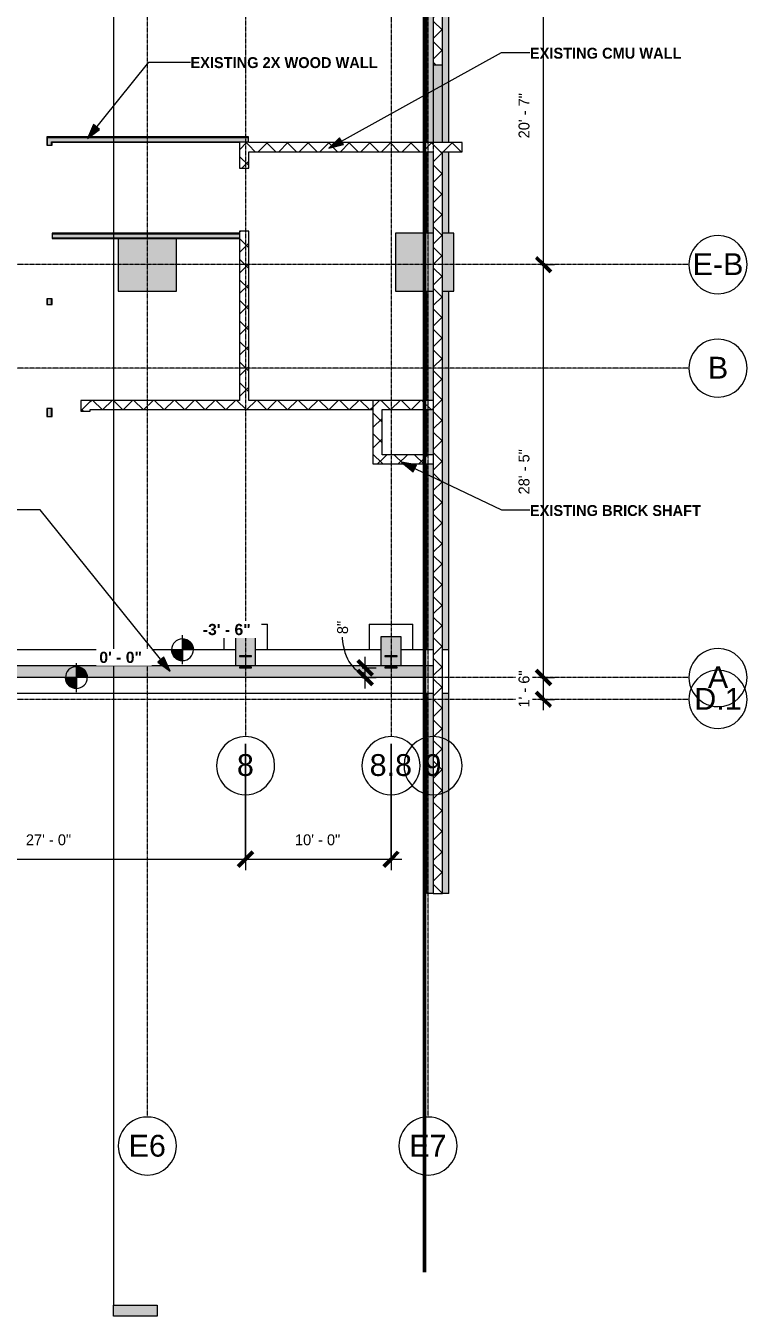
# Model space of a CAD drawing. Header units: inches. Extents: x -4066 to -1326, y 10241 to 12042.
# Drawn here: x -1921 to -1326, y 10291 to 11357 of the extents above; entities that cross this region are included whole.
import ezdxf

# ---------------------------------------------------------------- set-up
doc = ezdxf.new("R2010")
doc.units = ezdxf.units.IN
doc.header["$MEASUREMENT"] = 0
doc.linetypes.add('Grid Line 1_2_', pattern=[0.8749999999999999, 0.4999999999999999, -0.125, 0.125, -0.125])
for name, color, linetype, lineweight in [('A-ANNO-DIMS', 211, 'Continuous', 9), ('A-ANNO-DIMS-96', 211, 'Continuous', 9), ('A-DETL-WIDE', 214, 'Continuous', 50), ('A-WALL', 113, 'Continuous', 13), ('A-WALL-PATT', 111, 'Continuous', 20), ('G-ANNO-DIMS', 111, 'Continuous', 9), ('G-ANNO-SYMB', 111, 'Continuous', 9), ('G-ANNO-TEXT', 231, 'Continuous', 9), ('I-WALL', 2, 'Continuous', 13), ('S-COLS', 52, 'Continuous', 13), ('S-FNDN', 32, 'Continuous', 13), ('S-GRID', 1, 'Continuous', 9), ('S-GRID-IDEN', 1, 'Continuous', 9)]:
    doc.layers.add(name, color=color, linetype=linetype, lineweight=lineweight)
doc.styles.add('Arial', font='arial.ttf', dxfattribs={"height": 17.99999999999998})
doc.styles.add('Arial_B', font='arialbd.ttf', dxfattribs={"height": 9.285714285714281})
doc.styles.add('Century Gothic', font='', dxfattribs={"height": 8.999999999999991})
doc.styles.add('Century Gothic_B', font='', dxfattribs={"height": 8.999999999999991})
doc.styles.get('Century Gothic').set_extended_font_data('Century Gothic')
doc.styles.get('Century Gothic_B').set_extended_font_data('Century Gothic', bold=True)
doc.dimstyles.new('OD__1_16__Tol__', dxfattribs={"dimscale": 12, "dimtxt": 9.39751442745773, "dimasz": 1, "dimexe": 0.75, "dimexo": 0.5000000000000001, "dimgap": 0.75, "dimtad": 1, "dimdec": 4, "dimrnd": 0.0625, "dimzin": 3, "dimdsep": 46, "dimlunit": 4, "dimtxsty": 'Century Gothic', "dimblk1": 'OBLIQUE', "dimblk2": 'OBLIQUE', "dimsah": 1, "dimcen": 0.09, "dimdle": 0.75, "dimazin": 0, "dimtfac": 1, "dimtdec": 4, "dimtix": 1, "dimtmove": 0, "dimatfit": 3, "dimfxl": 1, "dimtvp": 1, "dimtfill": 1, "dimfrac": 2, "dimtolj": 1, "dimtzin": 0, "dimarcsym": 2})
doc.dimstyles.new('OD__1_16__Tol___1', dxfattribs={"dimscale": 12, "dimtxt": 9.39751442745773, "dimasz": 1, "dimexe": 0.75, "dimexo": 0.5000000000000001, "dimgap": 0.75, "dimtad": 1, "dimdec": 4, "dimrnd": 0.0625, "dimzin": 3, "dimdsep": 46, "dimlunit": 4, "dimtxsty": 'Century Gothic', "dimblk1": 'OBLIQUE', "dimblk2": 'OBLIQUE', "dimsah": 1, "dimcen": 0.09, "dimdle": 0.75, "dimazin": 0, "dimtfac": 1, "dimtdec": 4, "dimtix": 1, "dimtmove": 1, "dimatfit": 3, "dimfxl": 1, "dimtvp": 1, "dimtfill": 1, "dimfrac": 2, "dimtolj": 1, "dimtzin": 0, "dimarcsym": 2})
pattern_1 = [(0, (0, 0), (30.72, 7.68), [1.267, -21.773, 1.267, -21.773, -122.88]), (0, (0, 0), (30.72, 7.68), [-46.08, 1.267, -44.813, 1.267, -21.773, -53.76]), (0, (0, 0), (30.72, 7.68), [-115.2, 1.267, -14.093, 1.267, -37.133]), (120, (11.52, 3.84), (-22.01107510106448, 22.76430040425796), [1.267, -21.773, 1.267, -21.773, -122.88]), (120, (11.52, 3.84), (-22.01107510106448, 22.76430040425796), [-46.07999999999999, 1.267, -44.813, 1.267, -21.773, -53.75999999999999]), (120, (11.52, 3.84), (-22.01107510106448, 22.76430040425796), [-115.2, 1.267, -14.093, 1.267, -37.133]), (240, (15.36, 19.2), (-8.708924898935503, -30.44430040425795), [1.267, -21.773, 1.267, -21.773, -122.88]), (240, (15.36, 19.2), (-8.708924898935503, -30.44430040425795), [-46.08, 1.267, -44.813, 1.267, -21.773, -53.76]), (240, (15.36, 19.2), (-8.708924898935503, -30.44430040425795), [-115.2, 1.267, -14.093, 1.267, -37.133])]
pattern_2 = [(45, (0, 0), (-8.485281374238571, 8.485281374238571), []), (135, (0, 0), (-8.485281374238571, -8.48528137423857), [])]

# ---------------------------------------------------------------- blocks, each defined once
blk = doc.blocks.new('W-Wide Flange-Column - W10X49-V9-STRUCTURAL SCHEMATIC - 1ST FLOOR')
at = {"layer": 'S-COLS', "lineweight": 9}
h = blk.add_hatch(dxfattribs=at)
h.set_pattern_fill('FP_20', color=256, style=0, pattern_type=2)
h.set_pattern_definition([(45, (1740.203, -10831.386), (-9.503515139147199, 9.503515139147199), []), (45, (1740.203, -10816.986), (-9.503515139147199, 9.503515139147199), [])])
h.paths.add_polyline_path([(-5.000000000001932, -4.990234374990052), (4.999999999996816, -4.990234374990222), (4.99999999999818, -4.431640624990165), (0.8613281249982946, -4.431640624990165), (0.3724300770684294, -4.22913242291986), (0.1699218749979536, -3.740234374990336), (0.1699218749979536, 3.740234375009947), (0.3724300770684294, 4.229132422939471), (0.8613281249999999, 4.431640625009776), (4.999999999997839, 4.431640625009776), (4.999999999997839, 4.990234375009833), (-5.000000000002273, 4.990234375010004), (-5.000000000002273, 4.431640625009947), (-0.8613281250010231, 4.431640625009776), (-0.3724300770721811, 4.229132422939471), (-0.1699218750020463, 3.740234375009947), (-0.1789256078279777, -3.761971308889599), (-0.3724300770721811, -4.22913242291986), (-0.8613281250017052, -4.431640624990165), (-5.000000000001932, -4.431640624989995)], flags=0)
for p, q in [((4.999999999999993, 4.990234374999829), (-5.000000000000004, 4.990234374999829)), ((-5.000000000000004, 4.990234374999829), (-5.000000000000004, 4.431640624999829)), ((-5.000000000000004, 4.431640624999829), (-0.8613281250000152, 4.431640624999829)), ((-0.169921875000006, 3.740234374999829), (-0.1699218750000061, -3.740234375000158)), ((0.169921874999994, -3.740234375000171), (0.1699218749999939, 3.740234374999825)), ((0.8613281249999939, 4.431640624999829), (4.999999999999993, 4.431640624999829)), ((4.999999999999993, 4.431640624999829), (4.999999999999993, 4.990234374999829)), ((-0.8613281250000059, -4.431640625000166), (-5.000000000000004, -4.431640625000166)), ((-5.000000000000004, -4.431640625000166), (-5.000000000000004, -4.990234375000167)), ((-5.000000000000004, -4.990234375000167), (4.999999999999993, -4.990234375000167)), ((4.999999999999993, -4.431640625000166), (0.8613281249999979, -4.431640625000167)), ((4.999999999999993, -4.990234375000167), (4.999999999999993, -4.431640625000166))]:
    blk.add_line(p, q, dxfattribs=at)
for centre, radius, start, end in [((-0.8613281250000059, 3.74023437499983), 0.6914062500000004, 2.671665932429354e-13, 90.00000000000081), ((0.8613281249999937, 3.74023437499983), 0.6914062499999992, 90.00000000000034, 180.0000000000004), ((-0.8613281250000059, -3.740234375000167), 0.6914062499999992, 269.9999999999999, 8.333053265434414e-13), ((0.8613281249999937, -3.740234375000167), 0.6914062500000004, 180.0000000000004, 270.0000000000001)]:
    blk.add_arc(centre, radius, start, end, dxfattribs=at)
blk = doc.blocks.new('W-Wide Flange-Column - W10X49-V11-STRUCTURAL SCHEMATIC - 1ST FLOOR')
at = {"layer": 'S-COLS', "lineweight": 9}
h = blk.add_hatch(dxfattribs=at)
h.set_pattern_fill('FP_22', color=256, style=0, pattern_type=2)
h.set_pattern_definition([(45, (1620.203, -10831.386), (-9.503515139147199, 9.503515139147199), []), (45, (1620.203, -10816.986), (-9.503515139147199, 9.503515139147199), [])])
h.paths.add_polyline_path([(-5.000000000001591, -4.99023437498971), (4.999999999996134, -4.99023437498971), (4.999999999998521, -4.431640624989654), (0.8613281249976125, -4.431640624989654), (0.3724300770680883, -4.229132422919348), (0.1699218749982947, -3.740234374989825), (0.1699218749982947, 3.740234375010459), (0.3724300770684294, 4.229132422939982), (0.8613281249999999, 4.431640625010288), (4.99999999999818, 4.431640625010288), (4.99999999999818, 4.990234375010345), (-5.000000000001932, 4.990234375010345), (-5.000000000001932, 4.431640625010288), (-0.861328125000682, 4.431640625010288), (-0.3724300770721811, 4.229132422939982), (-0.1699218750017053, 3.740234375010459), (-0.1699218750017053, -3.740234374989825), (-0.3724300770721811, -4.229132422919348), (-0.8613281250020463, -4.431640624989654), (-5.000000000001591, -4.431640624989654)], flags=0)
for p, q in [((4.999999999999993, 4.990234374999829), (-5.000000000000004, 4.990234374999829)), ((-5.000000000000004, 4.990234374999829), (-5.000000000000004, 4.431640624999829)), ((-5.000000000000004, 4.431640624999829), (-0.8613281250000152, 4.431640624999829)), ((-0.169921875000006, 3.740234374999829), (-0.1699218750000061, -3.740234375000158)), ((0.169921874999994, -3.740234375000171), (0.1699218749999939, 3.740234374999825)), ((0.8613281249999939, 4.431640624999829), (4.999999999999993, 4.431640624999829)), ((4.999999999999993, 4.431640624999829), (4.999999999999993, 4.990234374999829)), ((-0.8613281250000059, -4.431640625000166), (-5.000000000000004, -4.431640625000166)), ((-5.000000000000004, -4.431640625000166), (-5.000000000000004, -4.990234375000167)), ((-5.000000000000004, -4.990234375000167), (4.999999999999993, -4.990234375000167)), ((4.999999999999993, -4.431640625000166), (0.8613281249999979, -4.431640625000167)), ((4.999999999999993, -4.990234375000167), (4.999999999999993, -4.431640625000166))]:
    blk.add_line(p, q, dxfattribs=at)
for centre, radius, start, end in [((-0.8613281250000059, 3.74023437499983), 0.6914062500000004, 2.671665932429354e-13, 90.00000000000081), ((0.8613281249999937, 3.74023437499983), 0.6914062499999992, 90.00000000000034, 180.0000000000004), ((-0.8613281250000059, -3.740234375000167), 0.6914062499999992, 269.9999999999999, 8.333053265434414e-13), ((0.8613281249999937, -3.740234375000167), 0.6914062500000004, 180.0000000000004, 270.0000000000001)]:
    blk.add_arc(centre, radius, start, end, dxfattribs=at)
blk = doc.blocks.new('Grid - Grid Head - Circle-50561-STRUCTURAL SCHEMATIC - 1ST FLOOR')
at = {"layer": 'S-GRID-IDEN'}
for centre, start, end in [((3.326430646399931e-61, -4.078299540852453e-18), 359.9999999999996, 179.9999999999998), ((-3.063147132161011e-60, 3.755506388259091e-17), 179.9999999999998, 359.9999999999993)]:
    blk.add_arc(centre, 0.2500000000000002, start, end, dxfattribs=at)
blk = doc.blocks.new('Section - 3_32_ x 3_8_-54337-STRUCTURAL SCHEMATIC - 1ST FLOOR')
at = {"layer": 'G-ANNO-SYMB'}
blk.add_hatch(color=256, dxfattribs=at).paths.add_polyline_path([(-3.058655892988276e-44, 0.3749999999999998), (0, 0), (-0.09374999999999996, 0), (-0.09374999999999996, 0.3749999999999998)], flags=0)
for p, q in [((-3.058655892988276e-44, 0.3749999999999998), (-0.09374999999999996, 0.3749999999999998)), ((-0.09374999999999996, 0.3749999999999998), (-0.09374999999999996, 0)), ((0, 0), (-3.058655892988276e-44, 0.3749999999999998)), ((-0.09374999999999996, 0), (0, 0))]:
    blk.add_line(p, q, dxfattribs=at)
blk = doc.blocks.new('DIMBLOCK6-STRUCTURAL SCHEMATIC - 1ST FLOOR')
at = {"layer": 'A-ANNO-DIMS-96', "lineweight": 50}
for p, q in [((-1494.464750895731, 10818.39539013941), (-1500.464750895731, 10824.39539013941)), ((-1494.464750895731, 10818.39539013941), (-1488.464750895731, 10812.39539013941)), ((-1494.464750895731, 10800.3953901394), (-1500.464750895731, 10806.3953901394)), ((-1494.464750895731, 10800.3953901394), (-1488.464750895731, 10794.3953901394))]:
    blk.add_line(p, q, dxfattribs=at)
at = {"layer": 'A-ANNO-DIMS-96'}
for p, q in [((-1496.95003226997, 10818.39539013941), (-1485.464750895731, 10818.39539013941)), ((-1494.464750895731, 10818.39539013941), (-1496.95003226997, 10818.39539013941)), ((-1494.464750895731, 10791.3953901394), (-1494.464750895731, 10818.39539013941)), ((-1496.95003226997, 10800.3953901394), (-1485.464750895731, 10800.3953901394)), ((-1494.464750895731, 10800.3953901394), (-1496.95003226997, 10800.3953901394))]:
    blk.add_line(p, q, dxfattribs=at)
at = {"layer": 'A-ANNO-DIMS-96', "color": 0, "insert": (-1515.000588122188, 10793.65828264581), "char_height": 8.999999999999998, "width": 37.76905798463964, "attachment_point": 1, "rotation": 89.99999999999963, "line_spacing_factor": 0.9845015114479527, "style": 'Century Gothic', "bg_fill": 3, "box_fill_scale": 1.25, "bg_fill_color": 256, "bg_fill_true_color": 13158600, "bg_fill_transparency": 0}
blk.add_mtext('1\' - 6"', dxfattribs=at)
blk = doc.blocks.new('_Oblique')
at = {"color": 0, "linetype": 'ByBlock', "lineweight": -2}
blk.add_line((-0.5, -0.5), (0.5, 0.5), dxfattribs=at)
blk = doc.blocks.new('DIMBLOCK7-STRUCTURAL SCHEMATIC - 1ST FLOOR')
at = {"layer": 'A-ANNO-DIMS-96', "lineweight": 50}
for p, q in [((-1494.464750895729, 11159.39539013941), (-1500.464750895729, 11165.39539013941)), ((-1494.464750895729, 11159.39539013941), (-1488.464750895729, 11153.39539013941)), ((-1494.464750895731, 10818.39539013941), (-1500.464750895731, 10824.39539013941)), ((-1494.464750895731, 10818.39539013941), (-1488.464750895731, 10812.39539013941))]:
    blk.add_line(p, q, dxfattribs=at)
at = {"layer": 'A-ANNO-DIMS-96'}
for p, q in [((-1496.950032269967, 11159.39539013941), (-1485.464750895729, 11159.39539013941)), ((-1494.464750895729, 11159.39539013941), (-1496.950032269967, 11159.39539013941)), ((-1494.464750895731, 10818.39539013941), (-1494.464750895729, 11159.39539013941)), ((-1496.95003226997, 10818.39539013941), (-1485.464750895731, 10818.39539013941)), ((-1494.464750895731, 10818.39539013941), (-1496.95003226997, 10818.39539013941))]:
    blk.add_line(p, q, dxfattribs=at)
at = {"layer": 'A-ANNO-DIMS-96', "color": 0, "insert": (-1515.000588122187, 10969.65286059747), "char_height": 8.999999999999998, "width": 46.18207090064941, "attachment_point": 1, "rotation": 89.99999999999963, "line_spacing_factor": 0.9845015114479527, "style": 'Century Gothic', "bg_fill": 3, "box_fill_scale": 1.25, "bg_fill_color": 256, "bg_fill_true_color": 13158600, "bg_fill_transparency": 0}
blk.add_mtext('28\' - 5"', dxfattribs=at)
blk = doc.blocks.new('DIMBLOCK8-STRUCTURAL SCHEMATIC - 1ST FLOOR')
at = {"layer": 'A-ANNO-DIMS-96', "lineweight": 50}
for p, q in [((-1494.464750895727, 11406.3953901394), (-1500.464750895727, 11412.3953901394)), ((-1494.464750895727, 11406.3953901394), (-1488.464750895727, 11400.3953901394)), ((-1494.464750895729, 11159.39539013941), (-1500.464750895729, 11165.39539013941)), ((-1494.464750895729, 11159.39539013941), (-1488.464750895729, 11153.39539013941))]:
    blk.add_line(p, q, dxfattribs=at)
at = {"layer": 'A-ANNO-DIMS-96'}
for p, q in [((-1494.464750895729, 11159.39539013941), (-1494.464750895727, 11415.3953901394)), ((-1496.950032269966, 11406.3953901394), (-1485.464750895727, 11406.3953901394)), ((-1494.464750895727, 11406.3953901394), (-1496.950032269966, 11406.3953901394)), ((-1496.950032269967, 11159.39539013941), (-1485.464750895729, 11159.39539013941)), ((-1494.464750895729, 11159.39539013941), (-1496.950032269967, 11159.39539013941))]:
    blk.add_line(p, q, dxfattribs=at)
at = {"layer": 'A-ANNO-DIMS-96', "color": 0, "insert": (-1515.000588122185, 11263.65286059747), "char_height": 8.999999999999998, "width": 46.18207090064941, "attachment_point": 1, "rotation": 89.99999999999963, "line_spacing_factor": 0.9845015114479527, "style": 'Century Gothic', "bg_fill": 3, "box_fill_scale": 1.25, "bg_fill_color": 256, "bg_fill_true_color": 13158600, "bg_fill_transparency": 0}
blk.add_mtext('20\' - 7"', dxfattribs=at)
blk = doc.blocks.new('DIMBLOCK33-STRUCTURAL SCHEMATIC - 1ST FLOOR')
at = {"layer": 'A-ANNO-DIMS-96'}
for p, q in [((-2064.20325386436, 10763.69705680641), (-2064.20325386436, 10659.41574586703)), ((-2064.20325386436, 10668.41574586703), (-2064.20325386436, 10763.69705680641)), ((-1740.20325386436, 10763.69705680641), (-1740.20325386436, 10659.41574586703)), ((-1740.20325386436, 10668.41574586703), (-1740.20325386436, 10763.69705680641)), ((-2064.20325386436, 10668.41574586703), (-1740.20325386436, 10668.41574586703))]:
    blk.add_line(p, q, dxfattribs=at)
at = {"layer": 'A-ANNO-DIMS-96', "lineweight": 50}
for p, q in [((-2064.20325386436, 10668.41574586703), (-2070.20325386436, 10662.41574586703)), ((-2064.20325386436, 10668.41574586703), (-2058.20325386436, 10674.41574586703)), ((-1740.20325386436, 10668.41574586703), (-1746.20325386436, 10662.41574586703)), ((-1740.20325386436, 10668.41574586703), (-1734.20325386436, 10674.41574586703))]:
    blk.add_line(p, q, dxfattribs=at)
at = {"layer": 'A-ANNO-DIMS-96', "color": 0, "insert": (-1921.445783406297, 10688.95158309349), "char_height": 8.999999999999998, "width": 46.18207090064941, "attachment_point": 1, "line_spacing_factor": 0.9845015114479527, "style": 'Century Gothic', "bg_fill": 3, "box_fill_scale": 1.25, "bg_fill_color": 256, "bg_fill_true_color": 13158600, "bg_fill_transparency": 0}
blk.add_mtext('27\' - 0"', dxfattribs=at)
blk = doc.blocks.new('DIMBLOCK34-STRUCTURAL SCHEMATIC - 1ST FLOOR')
at = {"layer": 'A-ANNO-DIMS-96'}
for p, q in [((-1740.20325386436, 10763.69705680641), (-1740.20325386436, 10659.41574586703)), ((-1740.20325386436, 10668.41574586703), (-1740.20325386436, 10763.69705680641)), ((-1620.20325386436, 10763.69705680641), (-1620.20325386436, 10659.41574586703)), ((-1620.20325386436, 10668.41574586703), (-1620.20325386436, 10763.69705680641)), ((-1740.20325386436, 10668.41574586703), (-1611.20325386436, 10668.41574586703))]:
    blk.add_line(p, q, dxfattribs=at)
at = {"layer": 'A-ANNO-DIMS-96', "lineweight": 50}
for p, q in [((-1740.20325386436, 10668.41574586703), (-1746.20325386436, 10662.41574586703)), ((-1740.20325386436, 10668.41574586703), (-1734.20325386436, 10674.41574586703)), ((-1620.20325386436, 10668.41574586703), (-1626.20325386436, 10662.41574586703)), ((-1620.20325386436, 10668.41574586703), (-1614.20325386436, 10674.41574586703))]:
    blk.add_line(p, q, dxfattribs=at)
at = {"layer": 'A-ANNO-DIMS-96', "color": 0, "insert": (-1699.445783406297, 10688.95158309349), "char_height": 8.999999999999998, "width": 46.18207090064941, "attachment_point": 1, "line_spacing_factor": 0.9845015114479527, "style": 'Century Gothic', "bg_fill": 3, "box_fill_scale": 1.25, "bg_fill_color": 256, "bg_fill_true_color": 13158600, "bg_fill_transparency": 0}
blk.add_mtext('10\' - 0"', dxfattribs=at)
blk = doc.blocks.new('Spot Elevations - Spot Elevation - Target Filled 2-1621861-STRUCTURAL SCHEMATIC - 1ST FLOOR')
at = {"layer": 'G-ANNO-DIMS'}
h = blk.add_hatch(color=256, dxfattribs=at)
edge = h.paths.add_edge_path(flags=0)
edge.add_line((1.249000902703301e-16, 0), (-0.09374999999999985, 0))
edge.add_arc((5.724587470723462e-16, -3.434752482434078e-16), 0.09375000000000037, 90.00000000000063, 180.0000000000002, ccw=False)
edge.add_line((1.249000902703301e-16, 0.09375000000000007), (1.249000902703301e-16, 0))
h = blk.add_hatch(color=256, dxfattribs=at)
edge = h.paths.add_edge_path(flags=0)
edge.add_line((1.249000902703301e-16, 0), (0.09375000000000029, 0))
edge.add_arc((2.289834988289385e-16, 6.245004513516504e-17), 0.09374999999999996, 269.99999999999955, 359.99999999999966, ccw=False)
edge.add_line((1.249000902703301e-16, -0.09375), (1.249000902703301e-16, 0))
for p, q in [((-2.706168622523819e-16, 0.1243846875261664), (-2.706168622523819e-16, -0.125)), ((0.1250000000000001, 7.067913962433002e-16), (-0.1249999999999998, 7.067913962433002e-16)), ((-0.09374999999999985, 0), (1.249000902703301e-16, 0)), ((1.249000902703301e-16, 0), (1.249000902703301e-16, 0.09375000000000007)), ((1.249000902703301e-16, 0), (1.249000902703301e-16, -0.09375)), ((0.09375000000000029, 0), (1.249000902703301e-16, 0))]:
    blk.add_line(p, q, dxfattribs=at)
blk.add_circle((1.249000902703301e-16, 0), 0.09375000000000007, dxfattribs=at)
for centre, radius, start, end in [((5.724587470723462e-16, -3.434752482434078e-16), 0.09375000000000037, 90.00000000000026, 179.9999999999999), ((2.289834988289385e-16, 6.245004513516504e-17), 0.09374999999999996, 269.9999999999992, 359.9999999999993)]:
    blk.add_arc(centre, radius, start, end, dxfattribs=at)
blk = doc.blocks.new('DIMBLOCK37-STRUCTURAL SCHEMATIC - 1ST FLOOR')
at = {"layer": 'A-ANNO-DIMS-96', "lineweight": 50}
for p, q in [((-1641.45899463119, 10826.39539013941), (-1647.45899463119, 10832.39539013941)), ((-1641.45899463119, 10826.39539013941), (-1635.45899463119, 10820.39539013941)), ((-1641.45899463119, 10818.39539013941), (-1647.45899463119, 10824.39539013941)), ((-1641.45899463119, 10818.39539013941), (-1635.45899463119, 10812.39539013941))]:
    blk.add_line(p, q, dxfattribs=at)
at = {"layer": 'A-ANNO-DIMS-96'}
for p, q in [((-1643.944276005428, 10826.39539013941), (-1632.45899463119, 10826.39539013941)), ((-1641.45899463119, 10826.39539013941), (-1643.944276005428, 10826.39539013941)), ((-1641.45899463119, 10809.39539013941), (-1641.45899463119, 10835.39539013941)), ((-1643.944276005428, 10818.39539013941), (-1632.45899463119, 10818.39539013941)), ((-1641.45899463119, 10818.39539013941), (-1643.944276005428, 10818.39539013941))]:
    blk.add_line(p, q, dxfattribs=at)
blk.add_ellipse((-1641.45899463119, 10854.2839403772), major_axis=(3.559866375080408e-13, 31.88855023779251), ratio=0.596664450911803, start_param=1.570796326794903, end_param=3.141592653589794, dxfattribs=at)
at = {"layer": 'A-ANNO-DIMS-96', "color": 0, "insert": (-1664.637834839793, 10854.2839403772), "char_height": 8.999999999999998, "width": 13.06702006103646, "attachment_point": 1, "rotation": 89.99999999999963, "line_spacing_factor": 0.9845015114479527, "style": 'Century Gothic', "bg_fill": 3, "box_fill_scale": 1.25, "bg_fill_color": 256, "bg_fill_true_color": 13158600, "bg_fill_transparency": 0}
blk.add_mtext('8"', dxfattribs=at)

msp = doc.modelspace()

# ---------------------------------------------------------------- hatches: boundary and pattern name
at = {"layer": 'A-WALL'}
msp.add_hatch(color=7, dxfattribs=at).paths.add_polyline_path([(-1582.693718291248, 11260.2703901394), (-1577.82825386437, 11260.2703901394), (-1577.82825386437, 11324.3953901394), (-1585.45325386437, 11324.3953901394), (-1585.45325386437, 11260.2703901394)], flags=0)
at = {"layer": 'A-WALL-PATT', "lineweight": 9}
h = msp.add_hatch(dxfattribs=at)
h.set_pattern_fill('FP_1', style=0, pattern_type=2)
h.set_pattern_definition(pattern_2)
h.paths.add_polyline_path([(-1577.828253864374, 10640.1453901394), (-1577.82825386437, 11252.6453901394), (-1585.45325386437, 11252.6453901394), (-1585.453253864374, 10640.1453901394)], flags=0)
h.paths.add_polyline_path([(-1585.45325386437, 11324.3953901394), (-1577.82825386437, 11324.3953901394), (-1577.828253864366, 11790.14539013938), (-1585.453253864365, 11790.1453901394), (-1585.453253864369, 11378.39539013941)], flags=0)
h = msp.add_hatch(dxfattribs=at)
h.set_pattern_fill('FP_10', style=0, pattern_type=2)
h.set_pattern_definition(pattern_1)
h.paths.add_polyline_path([(-1904.203253864365, 11264.3953901394), (-1737.703253864363, 11264.3953901394), (-1737.703253864363, 11264.8953901394), (-1904.203253864365, 11264.8953901394)], flags=0)
h = msp.add_hatch(dxfattribs=at)
h.set_pattern_fill('FP_10', style=0, pattern_type=2)
h.set_pattern_definition(pattern_1)
h.paths.add_polyline_path([(-1903.703253864365, 11033.8953901394), (-1903.703253864365, 11040.47821201099), (-1904.203253864365, 11040.47821201099), (-1904.203253864365, 11033.8953901394)], flags=0)
h.paths.add_polyline_path([(-1904.203253864365, 11126.47821201099), (-1903.703253864365, 11126.47821201099), (-1903.703253864365, 11131.1453901394), (-1904.203253864365, 11131.1453901394), (-1904.203253864365, 11128.77480616342)], flags=0)
h.paths.add_polyline_path([(-1903.703253864365, 11258.14539013939), (-1903.703253864365, 11264.3953901394), (-1904.203253864365, 11264.3938841153), (-1904.203253864365, 11258.1453901394)], flags=0)
h = msp.add_hatch(dxfattribs=at)
h.set_pattern_fill('FP_10', style=0, pattern_type=2)
h.set_pattern_definition(pattern_1)
h.paths.add_polyline_path([(-1900.203253864367, 11260.3953901394), (-1745.203253864361, 11260.3953901394), (-1745.203253864361, 11260.8953901394), (-1900.203253864367, 11260.8953901394)], flags=0)
h = msp.add_hatch(dxfattribs=at)
h.set_pattern_fill('FP_1', style=0, pattern_type=2)
h.set_pattern_definition(pattern_2)
h.paths.add_polyline_path([(-1737.578253864363, 11047.27817900821), (-1737.578253864361, 11187.1453901394), (-1745.203253864362, 11187.1453901394), (-1745.203253864363, 11047.27817900821)], flags=0)
h.paths.add_polyline_path([(-1745.203253864361, 11239.1453901394), (-1737.578253864361, 11239.1453901394), (-1737.578253864361, 11260.3953901394), (-1745.203253864361, 11260.3953901394), (-1745.203253864361, 11252.6453901394)], flags=0)
h = msp.add_hatch(dxfattribs=at)
h.set_pattern_fill('FP_1', style=0, pattern_type=2)
h.set_pattern_definition(pattern_2)
h.paths.add_polyline_path([(-1737.578253864361, 11252.6453901394), (-1561.390753864361, 11252.6453901394), (-1561.390753864361, 11260.2703901394), (-1737.578253864361, 11260.2703901394)], flags=0)
h = msp.add_hatch(dxfattribs=at)
h.set_pattern_fill('FP_10', style=0, pattern_type=2)
h.set_pattern_definition(pattern_1)
h.paths.add_polyline_path([(-1845.203253864361, 11184.8953901394), (-1745.203253864362, 11184.8953901394), (-1745.203253864362, 11185.3953901394), (-1899.703253864365, 11185.39539013941), (-1899.703253864365, 11184.8953901394)], flags=0)
h = msp.add_hatch(dxfattribs=at)
h.set_pattern_fill('FP_10', style=0, pattern_type=2)
h.set_pattern_definition(pattern_1)
h.paths.add_polyline_path([(-1797.20325386436, 11180.8953901394), (-1745.203253864362, 11180.8953901394), (-1745.203253864362, 11181.3953901394), (-1899.703253864365, 11181.3953901394), (-1899.703253864365, 11180.8953901394), (-1845.203253864361, 11180.8953901394)], flags=0)
h = msp.add_hatch(dxfattribs=at)
h.set_pattern_fill('FP_1', style=0, pattern_type=2)
h.set_pattern_definition(pattern_2)
h.paths.add_polyline_path([(-1875.978094883608, 11038.3953901394), (-1868.353094883608, 11038.3953901394), (-1868.353094883608, 11047.27817900821), (-1875.978094883608, 11047.27817900821), (-1875.978094883608, 11039.65317900821)], flags=0)
h = msp.add_hatch(dxfattribs=at)
h.set_pattern_fill('FP_1', style=0, pattern_type=2)
h.set_pattern_definition(pattern_2)
h.paths.add_polyline_path([(-1635.203253864375, 11039.65317900821), (-1635.203253864375, 11047.27817900821), (-1868.353094883608, 11047.27817900821), (-1868.353094883608, 11039.65317900821), (-1794.431508634281, 11039.65317900821)], flags=0)
h = msp.add_hatch(dxfattribs=at)
h.set_pattern_fill('FP_1', style=0, pattern_type=2)
h.set_pattern_definition(pattern_2)
h.paths.add_polyline_path([(-1635.203253864376, 10994.77817900821), (-1627.578253864375, 10994.77817900821), (-1627.578253864375, 11047.27817900821), (-1635.203253864373, 11047.27817900821), (-1635.203253864375, 11039.65317900821)], flags=0)
h = msp.add_hatch(dxfattribs=at)
h.set_pattern_fill('FP_1', style=0, pattern_type=2)
h.set_pattern_definition(pattern_2)
h.paths.add_polyline_path([(-1627.578253864375, 11039.65317900821), (-1585.453253864372, 11039.65317900822), (-1585.453253864372, 11047.2781790082), (-1627.578253864375, 11047.27817900821)], flags=0)
h = msp.add_hatch(dxfattribs=at)
h.set_pattern_fill('FP_1', style=0, pattern_type=2)
h.set_pattern_definition(pattern_2)
h.paths.add_polyline_path([(-1585.453253864372, 10994.77817900821), (-1585.453253864372, 11002.40317900821), (-1627.578253864375, 11002.40317900821), (-1627.578253864375, 10994.77817900821), (-1585.685591265553, 10994.77817900821)], flags=0)
at = {"layer": 'G-ANNO-TEXT'}
for points in [[(-1870.686364303379, 11263.59980943514), (-1860.66330605755, 11270.93990740731), (-1865.676190224965, 11274.96804986822)], [(-1671.53709119635, 11255.50744685629), (-1659.48085035305, 11258.50507784903), (-1662.594895848282, 11264.13159186883)], [(-1611.4426703108, 10996.29419855891), (-1602.004357476043, 10988.21601895744), (-1599.229761826302, 10994.01744622509)]]:
    msp.add_hatch(color=256, dxfattribs=at).paths.add_polyline_path(points, flags=0)
at = {"layer": 'I-WALL'}
for points in [[(-1745.203253864362, 11260.8953901394), (-1737.703253864363, 11260.91966198406), (-1737.703253864363, 11264.3953901394), (-1903.703253864365, 11264.3953901394), (-1903.703253864365, 11260.8953901394), (-1794.43150863428, 11260.8953901394)], [(-1794.43150863428, 11181.3953901394), (-1745.203253864362, 11181.3953901394), (-1745.203253864362, 11184.8953901394), (-1899.703253864365, 11184.8953901394), (-1899.703253864365, 11181.3953901394), (-1797.20325386436, 11181.3953901394)]]:
    msp.add_hatch(color=161, dxfattribs=at).paths.add_polyline_path(points, flags=0)
h = msp.add_hatch(color=161, dxfattribs=at)
h.paths.add_polyline_path([(-1900.203253864365, 11033.8953901394), (-1900.203253864365, 11040.47821201099), (-1903.703253864365, 11040.47821201099), (-1903.703253864365, 11033.8953901394)], flags=0)
h.paths.add_polyline_path([(-1900.203253864365, 11126.47821201099), (-1900.203253864365, 11131.1453901394), (-1903.703253864365, 11131.1453901394), (-1903.703253864365, 11126.47821201099)], flags=0)
h.paths.add_polyline_path([(-1900.203253864367, 11258.14539013939), (-1900.203253864367, 11260.8953901394), (-1903.703253864365, 11260.8953901394), (-1903.703253864365, 11258.14539013939)], flags=0)
at = {"layer": 'S-FNDN'}
h = msp.add_hatch(color=7, dxfattribs=at)
h.paths.add_polyline_path([(-1585.453253864374, 10640.1453901394), (-1585.453253864373, 10805.39539013942), (-1590.640753864373, 10805.39539013942), (-1590.640753864375, 10640.1453901394)], flags=0)
h.paths.add_polyline_path([(-1572.640753864374, 10640.1453901394), (-1572.640753864372, 10805.39539013942), (-1577.828253864373, 10805.39539013942), (-1577.828253864374, 10640.1453901394)], flags=0)
h.paths.add_polyline_path([(-1585.453253864373, 10841.39539013942), (-1585.453253864372, 10994.77817900821), (-1590.640753864373, 10994.77817900821), (-1590.640753864373, 10841.39539013942)], flags=0)
h.paths.add_polyline_path([(-1577.828253864373, 10841.39539013942), (-1572.640753864372, 10841.39539013942), (-1572.64075386437, 11137.3953901394), (-1577.828253864371, 11137.3953901394), (-1577.828253864372, 10928.40980616342)], flags=0)
h.paths.add_polyline_path([(-1585.453253864372, 11002.40317900821), (-1585.453253864372, 11039.65317900822), (-1590.640753864372, 11039.65317900821), (-1590.640753864372, 11002.40317900821), (-1586.786782675081, 11002.40317900821)], flags=0)
h.paths.add_polyline_path([(-1585.453253864372, 11047.2781790082), (-1585.453253864371, 11137.3953901394), (-1590.640753864371, 11137.3953901394), (-1590.640753864372, 11047.27817900821), (-1586.734677237612, 11047.27817900821)], flags=0)
h.paths.add_polyline_path([(-1585.45325386437, 11185.3953901394), (-1585.45325386437, 11252.6453901394), (-1590.640753864371, 11252.6453901394), (-1590.640753864371, 11185.3953901394)], flags=0)
h.paths.add_polyline_path([(-1577.828253864371, 11185.3953901394), (-1572.64075386437, 11185.3953901394), (-1572.640753864369, 11252.6453901394), (-1577.82825386437, 11252.6453901394), (-1577.82825386437, 11252.26320032839)], flags=0)
h.paths.add_polyline_path([(-1577.555283201776, 11260.2703901394), (-1572.640753864369, 11260.2703901394), (-1572.640753864368, 11378.39539013942), (-1577.828253864369, 11378.39539013942), (-1577.82825386437, 11260.2703901394)], flags=0)
h.paths.add_polyline_path([(-1590.640753864371, 11260.2703901394), (-1585.45325386437, 11260.2703901394), (-1585.453253864369, 11378.39539013942), (-1590.64075386437, 11378.39539013942), (-1590.64075386437, 11324.3953901394)], flags=0)
h.paths.add_polyline_path([(-1572.640753864368, 11426.39539013941), (-1572.640753864366, 11790.1453901394), (-1577.828253864366, 11790.1453901394), (-1577.828253864369, 11426.39539013941)], flags=0)
h.paths.add_polyline_path([(-1590.640753864369, 11426.39539013942), (-1585.453253864369, 11426.39539013941), (-1585.453253864366, 11763.39539013939), (-1590.640753864367, 11763.39539013939), (-1590.640753864369, 11486.54702948353)], flags=0)
h.paths.add_polyline_path([(-1590.640753864367, 11773.3953901394), (-1585.453253864366, 11773.3953901394), (-1585.453253864365, 11790.1453901394), (-1590.640753864367, 11790.1453901394)], flags=0)
for color, points in [(7, [(-1797.203253864361, 11137.39539013941), (-1797.20325386436, 11180.8953901394), (-1845.203253864361, 11180.8953901394), (-1845.203253864361, 11137.39539013941)]), (256, [(-1745.203252049989, 10828.39539013942), (-1740.373173924988, 10828.39539013942), (-1740.373173924988, 10835.12585888942), (-1740.575682127059, 10835.61475693735), (-1741.064580174988, 10835.81726513942), (-1745.203252049989, 10835.81726513942), (-1745.203252049989, 10836.37585888942), (-1735.203252049989, 10836.37585888942), (-1735.203252049989, 10835.81726513942), (-1739.341923924988, 10835.81726513942), (-1739.830821972918, 10835.61475693735), (-1740.033330174988, 10835.12585888942), (-1740.033330174988, 10828.39539013942), (-1732.20325386436, 10828.39539013942), (-1732.20325386436, 10852.39539013942), (-1748.20325386436, 10852.39539013942), (-1748.203253864361, 10828.39539013942)]), (256, [(-1628.203253864361, 10828.39539013942), (-1620.373175739361, 10828.39539013942), (-1620.373175739361, 10835.12585888943), (-1620.575683941432, 10835.61475693735), (-1621.064581989361, 10835.81726513943), (-1625.203253864362, 10835.81726513943), (-1625.203253864362, 10836.37585888943), (-1615.203253864362, 10836.37585888943), (-1615.203253864362, 10835.81726513943), (-1619.341925739361, 10835.81726513943), (-1619.830823787291, 10835.61475693735), (-1620.033331989361, 10835.12585888943), (-1620.033331989361, 10828.39539013942), (-1612.203253864361, 10828.39539013942), (-1612.203253864361, 10852.39539013942), (-1628.203253864361, 10852.39539013942), (-1628.203253864361, 10835.81726513943)]), (256, [(-1625.203253864361, 10818.39539013942), (-1585.453253864373, 10818.39539013942), (-1585.453253864373, 10828.39539013942), (-1620.033331989361, 10828.39539013942), (-1620.033331989361, 10827.64539013942), (-1619.825358810942, 10827.15422842417), (-1619.341925739361, 10826.95398388943), (-1615.203253864361, 10826.95398388943), (-1615.203253864361, 10826.39539013943), (-1625.203253864361, 10826.39539013943), (-1625.203253864361, 10826.95398388943), (-1621.064581989361, 10826.95398388943), (-1620.575411847371, 10827.15714898467), (-1620.373175739361, 10827.64539013942), (-1620.373175739361, 10828.39539013942), (-1740.033330174988, 10828.39539013942), (-1740.023748343361, 10827.62225755155), (-1739.830821972918, 10827.15649209149), (-1739.341923924988, 10826.95398388942), (-1735.203252049988, 10826.95398388942), (-1735.203252049988, 10826.39539013942), (-1745.203252049988, 10826.39539013942), (-1745.203252049988, 10826.95398388942), (-1741.064580174988, 10826.95398388942), (-1740.575682127059, 10827.15649209149), (-1740.373173924988, 10827.64539013942), (-1740.373173924988, 10828.39539013942), (-1938.578253864363, 10828.39539013942), (-1938.578253864363, 10818.39539013942), (-1632.764508634282, 10818.39539013942)])]:
    msp.add_hatch(color=color, dxfattribs=at).paths.add_polyline_path(points, flags=0)
h = msp.add_hatch(color=7, dxfattribs=at)
h.paths.add_polyline_path([(-1577.828253864371, 11137.3953901394), (-1568.453253864371, 11137.3953901394), (-1568.45325386437, 11185.3953901394), (-1577.828253864371, 11185.3953901394)], flags=0)
h.paths.add_polyline_path([(-1590.640753864371, 11137.3953901394), (-1585.453253864371, 11137.3953901394), (-1585.45325386437, 11185.3953901394), (-1616.45325386437, 11185.3953901394), (-1616.453253864371, 11137.3953901394)], flags=0)

# ---------------------------------------------------------------- linework, layer by layer
at = {"layer": 'A-DETL-WIDE'}
msp.add_line((-1592.453253328099, 11750.88596288336), (-1592.45325332811, 10327.31480616341), dxfattribs=at)
at = {"layer": 'A-WALL', "lineweight": 9}
for p, q in [((-1585.453253864364, 11790.14539013939), (-1585.453253864368, 11260.27039013939)), ((-1577.828253864368, 11260.27039013939), (-1577.828253864364, 11790.14539013939)), ((-1585.453253864368, 11324.39539013939), (-1577.828253864368, 11324.39539013939)), ((-1903.703253864363, 11264.39539013939), (-1737.703253864362, 11264.39539013939)), ((-1903.703253864363, 11258.14539013939), (-1903.703253864363, 11264.39539013939)), ((-1900.203253864363, 11260.89539013939), (-1737.703253864362, 11260.89539013939)), ((-1900.203253864363, 11258.14539013939), (-1900.203253864363, 11260.89539013939)), ((-1745.203253864359, 11260.39539013939), (-1745.203253864359, 11239.14539013939)), ((-1737.578253864359, 11260.39539013939), (-1745.203253864359, 11260.39539013939)), ((-1737.578253864359, 11260.27039013939), (-1737.578253864359, 11260.39539013939)), ((-1561.390753864359, 11260.27039013939), (-1737.578253864359, 11260.27039013939)), ((-1737.578253864359, 11239.14539013939), (-1737.578253864359, 11252.64539013939)), ((-1737.578253864359, 11252.64539013939), (-1585.453253864368, 11252.64539013939)), ((-1585.453253864368, 11252.64539013939), (-1585.453253864373, 10640.14539013939)), ((-1577.828253864368, 11252.64539013939), (-1561.390753864359, 11252.64539013939)), ((-1577.828253864373, 10640.14539013939), (-1577.828253864368, 11252.64539013939)), ((-1561.390753864359, 11252.64539013939), (-1561.390753864359, 11260.27039013939)), ((-1745.203253864359, 11239.14539013939), (-1737.578253864359, 11239.14539013939)), ((-1899.703253864363, 11184.89539013939), (-1745.20325386436, 11184.89539013939)), ((-1899.703253864363, 11181.39539013939), (-1745.20325386436, 11181.39539013939)), ((-1745.20325386436, 11187.14539013939), (-1745.203253864361, 11047.2781790082)), ((-1737.57825386436, 11187.14539013939), (-1745.20325386436, 11187.14539013939)), ((-1737.578253864361, 11047.2781790082), (-1737.57825386436, 11187.14539013939)), ((-1903.703253864363, 11126.47821201098), (-1903.703253864363, 11131.14539013939)), ((-1900.203253864363, 11126.47821201098), (-1900.203253864363, 11131.14539013939)), ((-1903.703253864363, 11033.89539013939), (-1903.703253864363, 11040.47821201098)), ((-1900.203253864363, 11033.89539013939), (-1900.203253864363, 11040.47821201098)), ((-1875.978094883606, 11047.2781790082), (-1875.978094883606, 11038.39539013939)), ((-1745.203253864361, 11047.2781790082), (-1875.978094883606, 11047.2781790082)), ((-1868.353094883606, 11038.39539013939), (-1868.353094883606, 11039.6531790082)), ((-1868.353094883606, 11039.6531790082), (-1635.203253864373, 11039.6531790082)), ((-1585.453253864368, 11047.2781790082), (-1737.578253864361, 11047.2781790082)), ((-1635.203253864373, 11047.2781790082), (-1635.203253864374, 10994.7781790082)), ((-1627.578253864374, 11002.4031790082), (-1627.578253864373, 11039.6531790082)), ((-1627.578253864373, 11039.6531790082), (-1585.45325386437, 11039.6531790082)), ((-1875.978094883606, 11038.39539013939), (-1868.353094883606, 11038.39539013939)), ((-1585.453253864368, 11002.4031790082), (-1627.578253864374, 11002.4031790082)), ((-1635.203253864374, 10994.7781790082), (-1585.45325386437, 10994.7781790082)), ((-1585.453253864373, 10640.14539013939), (-1577.828253864373, 10640.14539013939))]:
    msp.add_line(p, q, dxfattribs=at)
at = {"layer": 'G-ANNO-SYMB'}
msp.add_line((-1849.07963864051, 11831.64690685337), (-1849.07963864051, 10300.08502562542), dxfattribs=at)
at = {"layer": 'G-ANNO-TEXT'}
for p, q in [((-1870.686364303379, 11263.59980943514), (-1819.990227281174, 11326.68940100095)), ((-1819.990227281174, 11326.68940100095), (-1785.67284221999, 11326.68940100095)), ((-1671.53709119635, 11255.50744685629), (-1528.924958050041, 11334.43743249701)), ((-1528.924958050041, 11334.43743249701), (-1505.604735019828, 11334.43743249701)), ((-1865.676190224965, 11274.96804986822), (-1870.686364303379, 11263.59980943514)), ((-1860.66330605755, 11270.93990740731), (-1865.676190224965, 11274.96804986822)), ((-1870.686364303379, 11263.59980943514), (-1860.66330605755, 11270.93990740731)), ((-1662.594895848282, 11264.13159186883), (-1671.53709119635, 11255.50744685629)), ((-1659.48085035305, 11258.50507784903), (-1662.594895848282, 11264.13159186883)), ((-1671.53709119635, 11255.50744685629), (-1659.48085035305, 11258.50507784903)), ((-1611.4426703108, 10996.29419855891), (-1602.004357476043, 10988.21601895744)), ((-1599.229761826302, 10994.01744622509), (-1611.4426703108, 10996.29419855891)), ((-1611.4426703108, 10996.29419855891), (-1528.924958050044, 10956.82920573855)), ((-1602.004357476043, 10988.21601895744), (-1599.229761826302, 10994.01744622509)), ((-1909.571461301971, 10956.82920573855), (-1949.919994153511, 10956.82920573855)), ((-1528.924958050044, 10956.82920573855), (-1505.60473501983, 10956.82920573855)), ((-1802.524333328501, 10823.80802735797), (-1807.542650057694, 10835.17267570474))]:
    msp.add_line(p, q, dxfattribs=at)
at = {"layer": 'I-WALL', "lineweight": 9}
for p, q in [((-1737.703253864362, 11264.89539013939), (-1904.203253864363, 11264.89539013939)), ((-1904.203253864363, 11264.89539013939), (-1904.203253864363, 11258.14539013939)), ((-1737.703253864362, 11260.39539013939), (-1737.703253864362, 11264.89539013939)), ((-1904.203253864363, 11258.14539013939), (-1899.703253864363, 11258.14539013939)), ((-1899.703253864363, 11260.39539013939), (-1745.203253864359, 11260.39539013939)), ((-1899.703253864363, 11258.14539013939), (-1899.703253864363, 11260.39539013939)), ((-1745.20325386436, 11185.39539013939), (-1899.703253864363, 11185.39539013939)), ((-1899.703253864363, 11185.39539013939), (-1899.703253864363, 11180.89539013939)), ((-1899.703253864363, 11180.89539013939), (-1745.20325386436, 11180.89539013939)), ((-1904.203253864363, 11131.14539013939), (-1904.203253864363, 11126.47821201098)), ((-1899.703253864363, 11131.14539013939), (-1904.203253864363, 11131.14539013939)), ((-1904.203253864363, 11126.47821201098), (-1899.703253864363, 11126.47821201098)), ((-1899.703253864363, 11126.47821201098), (-1899.703253864363, 11131.14539013939)), ((-1904.203253864363, 11040.47821201098), (-1904.203253864363, 11033.89539013939)), ((-1899.703253864363, 11040.47821201098), (-1904.203253864363, 11040.47821201098)), ((-1899.703253864363, 11033.89539013939), (-1899.703253864363, 11040.47821201098)), ((-1904.203253864363, 11033.89539013939), (-1899.703253864363, 11033.89539013939))]:
    msp.add_line(p, q, dxfattribs=at)
at = {"layer": 'S-FNDN', "lineweight": 9}
for p, q in [((-1590.640753864367, 11378.39539013941), (-1590.640753864368, 11260.27039013939)), ((-1572.640753864368, 11260.27039013939), (-1572.640753864367, 11378.39539013941)), ((-1590.640753864368, 11252.64539013939), (-1590.640753864369, 11185.39539013939)), ((-1572.640753864369, 11185.39539013939), (-1572.640753864368, 11252.64539013939)), ((-1845.203253864358, 11180.89539013939), (-1845.203253864358, 11137.3953901394)), ((-1797.203253864358, 11137.3953901394), (-1797.203253864358, 11180.89539013939)), ((-1585.453253864368, 11185.39539013939), (-1616.453253864369, 11185.39539013939)), ((-1616.453253864369, 11185.39539013939), (-1616.453253864369, 11137.39539013939)), ((-1568.453253864369, 11185.39539013939), (-1577.828253864369, 11185.39539013939)), ((-1568.453253864369, 11137.39539013939), (-1568.453253864369, 11185.39539013939)), ((-1845.203253864358, 11137.3953901394), (-1797.203253864358, 11137.3953901394)), ((-1616.453253864369, 11137.39539013939), (-1585.453253864369, 11137.39539013939)), ((-1590.640753864369, 11137.39539013939), (-1590.64075386437, 11047.2781790082)), ((-1577.828253864369, 11137.39539013939), (-1568.453253864369, 11137.39539013939)), ((-1572.640753864373, 10640.14539013939), (-1572.640753864369, 11137.39539013939)), ((-1590.64075386437, 11039.6531790082), (-1590.64075386437, 11002.4031790082)), ((-1590.64075386437, 10994.7781790082), (-1590.640753864371, 10841.39539013941)), ((-1758.203253864359, 10862.39539013941), (-1722.203253864359, 10862.39539013941)), ((-1758.203253864359, 10862.39539013941), (-1758.203253864359, 10841.39539013941)), ((-1722.203253864359, 10841.39539013941), (-1722.203253864359, 10862.39539013941)), ((-1638.203253864359, 10862.39539013941), (-1602.203253864359, 10862.39539013941)), ((-1638.203253864359, 10862.39539013941), (-1638.203253864359, 10841.39539013941)), ((-1602.203253864359, 10841.39539013941), (-1602.203253864359, 10862.39539013941)), ((-1748.203253864359, 10828.39539013941), (-1748.203253864359, 10852.39539013941)), ((-1748.203253864359, 10852.39539013941), (-1732.203253864358, 10852.39539013941)), ((-1732.203253864358, 10852.39539013941), (-1732.203253864358, 10828.39539013941)), ((-1628.203253864359, 10828.39539013941), (-1628.203253864359, 10852.39539013941)), ((-1628.203253864359, 10852.39539013941), (-1612.203253864359, 10852.39539013941)), ((-1612.203253864359, 10852.39539013941), (-1612.203253864359, 10828.39539013941)), ((-1748.203253864359, 10841.39539013941), (-1951.39075386436, 10841.39539013941)), ((-1628.203253864359, 10841.39539013941), (-1732.203253864358, 10841.39539013941)), ((-1585.453253864371, 10841.39539013941), (-1612.203253864359, 10841.39539013941)), ((-1572.640753864371, 10841.39539013941), (-1577.828253864371, 10841.39539013941)), ((-1938.578253864361, 10828.39539013941), (-1740.373173924986, 10828.39539013941)), ((-1740.033330174986, 10828.39539013941), (-1628.203253864359, 10828.39539013941)), ((-1628.203253864359, 10828.39539013941), (-1620.37317573936, 10828.39539013941)), ((-1620.033331989359, 10828.39539013941), (-1585.453253864371, 10828.39539013941)), ((-1585.453253864371, 10818.39539013941), (-1938.578253864361, 10818.39539013941)), ((-1936.806925942244, 10805.39539013941), (-1585.453253864372, 10805.39539013941)), ((-1590.640753864371, 10805.39539013941), (-1590.640753864373, 10640.14539013939)), ((-1577.828253864371, 10805.39539013941), (-1572.640753864371, 10805.39539013941)), ((-1585.453253864373, 10640.14539013939), (-1590.640753864373, 10640.14539013939)), ((-1572.640753864373, 10640.14539013939), (-1577.828253864373, 10640.14539013939))]:
    msp.add_line(p, q, dxfattribs=at)
at = {"layer": 'S-GRID', "linetype": 'Grid Line 1_2_'}
for p, q in [((-1740.203253864351, 11992.79345696723), (-1740.20325386436, 10769.69705680641)), ((-1589.640753864375, 10455.54857511404), (-1589.640753864363, 11992.79345696723)), ((-1585.453253864363, 11992.79345696723), (-1585.453253864372, 10769.69705680641)), ((-1821.203253864365, 10455.54857511405), (-1821.203253864353, 11944.79345696723)), ((-1620.203253864351, 11944.79345696723), (-1620.20325386436, 10769.69705680641)), ((-1374.377465411875, 11159.39539013941), (-3886.22240560296, 11159.39539013943)), ((-1374.377465411877, 10818.39539013941), (-3750.493318273378, 10818.39539013943)), ((-1374.377465411877, 10800.3953901394), (-3984.513332154157, 10800.39539013942))]:
    msp.add_line(p, q, dxfattribs=at)

# ---------------------------------------------------------------- block references
at = {"layer": 'G-ANNO-DIMS', "extrusion": (0, 0, -1), "xscale": 95.99999999999994, "yscale": 95.99999999999994, "zscale": 95.99999999999994, "rotation": 180}
for p in [(1792.288362554575, 10841.39539013941), (1879.779550268624, 10818.39539013941)]:
    msp.add_blockref('Spot Elevations - Spot Elevation - Target Filled 2-1621861-STRUCTURAL SCHEMATIC - 1ST FLOOR', p, dxfattribs=at)
at = {"layer": 'G-ANNO-SYMB', "extrusion": (0, 0, -1), "xscale": 95.99999999999994, "yscale": 95.99999999999994, "zscale": 95.99999999999994, "rotation": 90.0000000000006}
msp.add_blockref('Section - 3_32_ x 3_8_-54337-STRUCTURAL SCHEMATIC - 1ST FLOOR', (1849.079638640509, 10300.08502562541), dxfattribs=at)
at = {"layer": 'S-COLS', "lineweight": 9}
for name, p in [('W-Wide Flange-Column - W10X49-V9-STRUCTURAL SCHEMATIC - 1ST FLOOR', (-1740.203252049986, 10831.38562451441)), ('W-Wide Flange-Column - W10X49-V11-STRUCTURAL SCHEMATIC - 1ST FLOOR', (-1620.20325386436, 10831.38562451441))]:
    msp.add_blockref(name, p, dxfattribs=at)
at = {"layer": 'S-GRID-IDEN', "xscale": 95.99999999999994, "yscale": 95.99999999999994, "zscale": 95.99999999999994}
for p, rotation in [((-1350.377465411874, 11159.3953901394), 89.9999999999996), ((-1350.377465411875, 11073.89539013938), 89.9999999999996), ((-1350.377465411876, 10818.3953901394), 89.9999999999996), ((-1350.377465411877, 10800.39539013939), 89.99999999999962), ((-1740.203253864359, 10745.6970568064), 180), ((-1620.203253864359, 10745.6970568064), 180)]:
    msp.add_blockref('Grid - Grid Head - Circle-50561-STRUCTURAL SCHEMATIC - 1ST FLOOR', p, dxfattribs=dict(at, rotation=rotation))
for p in [(-1821.203253864364, 10431.54857511404), (-1589.640753864374, 10431.54857511404)]:
    msp.add_blockref('Grid - Grid Head - Circle-50561-STRUCTURAL SCHEMATIC - 1ST FLOOR', p, dxfattribs=at)

# ---------------------------------------------------------------- texts
at = {"layer": 'G-ANNO-TEXT', "char_height": 8.999999999999991, "attachment_point": 1, "style": 'Century Gothic_B'}
for s, insert, width in [('EXISTING CMU WALL', (-1505.604735019828, 11338.43979470174), 149.6819999999998), ('EXISTING 2X WOOD WALL', (-1785.67284221999, 11330.69176320568), 188.1629999999998), ('EXISTING BRICK SHAFT', (-1505.60473501983, 10960.83156794327), 163.0139999999998)]:
    msp.add_mtext(s, dxfattribs=dict(at, insert=insert, width=width))
at = {"layer": 'S-GRID-IDEN', "char_height": 17.99999999999998, "attachment_point": 1, "style": 'Arial'}
for s, insert, width in [('E-B', (-1371.407530876784, 11168.77620955923), 50.90399999999995), ('B', (-1358.783908829541, 11083.27620955921), 20.30099999999998), ('A', (-1358.783908829542, 10827.77620955923), 20.30099999999998), ('D.1', (-1370.028003317732, 10809.77620955923), 47.57099999999994), ('8', (-1747.323049662143, 10755.17998346747), 16.96799999999998), ('8.8', (-1637.830136276317, 10755.17998346747), 42.41999999999995), ('9', (-1592.573049662155, 10755.17998346747), 16.96799999999998), ('E6', (-1836.703930507524, 10440.8365145947), 37.26899999999995), ('E7', (-1605.141430507535, 10440.8365145947), 37.26899999999995)]:
    msp.add_mtext(s, dxfattribs=dict(at, insert=insert, width=width))

# ---------------------------------------------------------------- next in the draw order: texts
at = {"layer": 'G-ANNO-DIMS', "char_height": 9.285714285714281, "attachment_point": 1, "line_spacing_factor": 0.9417779076525878, "style": 'Arial_B', "bg_fill": 3, "box_fill_scale": 1.25, "bg_fill_color": 256, "bg_fill_true_color": 13158600, "bg_fill_transparency": 0}
for s, insert, width in [('-3\' - 6"', (-1775.479180345107, 10862.741882625), 46.05796269727402), ('0\' - 0"', (-1860.858459881251, 10839.741882625), 40.98938307030129)]:
    msp.add_mtext(s, dxfattribs=dict(at, insert=insert, width=width))

# ---------------------------------------------------------------- next in the draw order: dimensions: what is measured, and where the dimension line sits
at = {"layer": 'A-ANNO-DIMS'}
dim = msp.add_linear_dim(base=(-1641.458994631191, 10826.39539013941), p1=(-1649.944276005428, 10818.39539013941), p2=(-1649.944276005428, 10826.39539013941), angle=89.99999999999991, dimstyle='OD__1_16__Tol___1', override={"dimpost": '<>', "dimfxl": 7.999999999996362}, dxfattribs=at)
dim.commit()
dim.dimension.update_dxf_attribs({"geometry": 'DIMBLOCK37-STRUCTURAL SCHEMATIC - 1ST FLOOR', "text_midpoint": (-1658.637834839793, 10860.81745040772), "dimtype": 160, "text_rotation": 89.99999999999991})
dim = msp.add_linear_dim(base=(-1494.464750895732, 10818.39539013941), p1=(-1502.95003226997, 10800.3953901394), p2=(-1502.95003226997, 10818.39539013941), angle=89.99999999999991, dimstyle='OD__1_16__Tol__', override={"dimpost": '<>', "dimfxl": 18.00000000000728}, dxfattribs=at)
dim.commit()
dim.dimension.update_dxf_attribs({"geometry": 'DIMBLOCK6-STRUCTURAL SCHEMATIC - 1ST FLOOR', "text_midpoint": (-1508.191127545215, 10809.39539013941)})
dim = msp.add_linear_dim(base=(-1740.20325386436, 10668.41574586703), p1=(-2064.20325386436, 10769.69705680641), p2=(-1740.20325386436, 10769.69705680641), dimstyle='OD__1_16__Tol__', override={"dimpost": '<>', "dimfxl": 324.0000000000002}, dxfattribs=at)
dim.commit()
dim.dimension.update_dxf_attribs({"geometry": 'DIMBLOCK33-STRUCTURAL SCHEMATIC - 1ST FLOOR', "text_midpoint": (-1902.20325386436, 10682.14212251652)})

# ---------------------------------------------------------------- next in the draw order: hatches: boundary and pattern name
at = {"layer": 'G-ANNO-TEXT'}
msp.add_hatch(color=256, dxfattribs=at).paths.add_polyline_path([(-1802.524333328501, 10823.80802735797), (-1807.542650057694, 10835.17267570474), (-1812.552647273605, 10831.14094316675)], flags=0)

# ---------------------------------------------------------------- next in the draw order: linework, layer by layer
for p, q in [((-1802.524333328501, 10823.80802735797), (-1909.571461301971, 10956.82920573855)), ((-1807.542650057694, 10835.17267570474), (-1812.552647273605, 10831.14094316675)), ((-1812.552647273605, 10831.14094316675), (-1802.524333328501, 10823.80802735797))]:
    msp.add_line(p, q, dxfattribs=at)

# ---------------------------------------------------------------- next in the draw order: dimensions: what is measured, and where the dimension line sits
at = {"layer": 'A-ANNO-DIMS'}
dim = msp.add_linear_dim(base=(-1494.464750895729, 11159.39539013941), p1=(-1502.95003226997, 10818.39539013941), p2=(-1502.950032269967, 11159.39539013941), angle=89.99999999999991, dimstyle='OD__1_16__Tol__', override={"dimpost": '<>', "dimfxl": 340.9999999999982}, dxfattribs=at)
dim.commit()
dim.dimension.update_dxf_attribs({"geometry": 'DIMBLOCK7-STRUCTURAL SCHEMATIC - 1ST FLOOR', "text_midpoint": (-1508.191127545213, 10988.89539013941)})
dim = msp.add_linear_dim(base=(-1620.20325386436, 10668.41574586703), p1=(-1740.20325386436, 10769.69705680641), p2=(-1620.20325386436, 10769.69705680641), dimstyle='OD__1_16__Tol__', override={"dimpost": '<>', "dimfxl": 120}, dxfattribs=at)
dim.commit()
dim.dimension.update_dxf_attribs({"geometry": 'DIMBLOCK34-STRUCTURAL SCHEMATIC - 1ST FLOOR', "text_midpoint": (-1680.20325386436, 10682.14212251652)})

# ---------------------------------------------------------------- next in the draw order: linework, layer by layer
at = {"layer": 'S-GRID', "linetype": 'Grid Line 1_2_'}
msp.add_line((-1374.377465411876, 11073.89539013939), (-3750.493318273377, 11073.8953901394), dxfattribs=at)

# ---------------------------------------------------------------- next in the draw order: block references
at = {"layer": 'S-GRID-IDEN', "xscale": 95.99999999999994, "yscale": 95.99999999999994, "zscale": 95.99999999999994, "rotation": 180}
msp.add_blockref('Grid - Grid Head - Circle-50561-STRUCTURAL SCHEMATIC - 1ST FLOOR', (-1585.453253864371, 10745.6970568064), dxfattribs=at)

# ---------------------------------------------------------------- next in the draw order: dimensions: what is measured, and where the dimension line sits
at = {"layer": 'A-ANNO-DIMS'}
dim = msp.add_linear_dim(base=(-1494.464750895728, 11406.3953901394), p1=(-1502.950032269967, 11159.39539013941), p2=(-1502.950032269966, 11406.3953901394), angle=89.99999999999991, dimstyle='OD__1_16__Tol__', override={"dimpost": '<>', "dimfxl": 246.9999999999909}, dxfattribs=at)
dim.commit()
dim.dimension.update_dxf_attribs({"geometry": 'DIMBLOCK8-STRUCTURAL SCHEMATIC - 1ST FLOOR', "text_midpoint": (-1508.191127545211, 11282.89539013941)})

doc.saveas('drawing.dxf')
